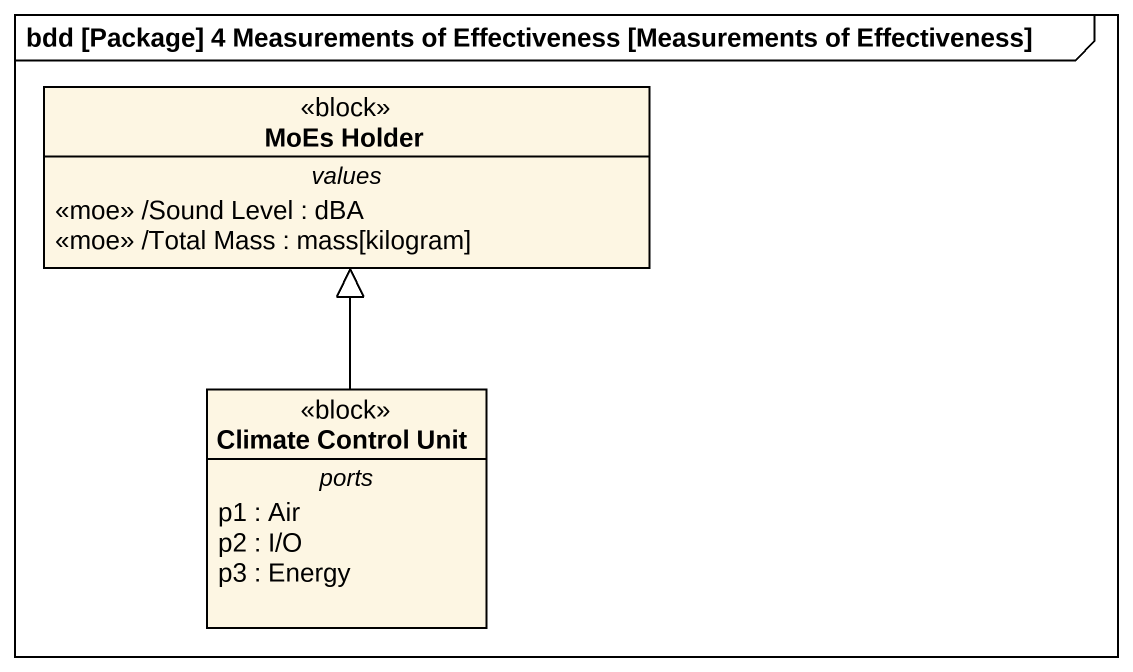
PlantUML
@startuml
mainframe bdd [Package] 4 Measurements of Effectiveness [Measurements of Effectiveness]
hide circle
hide empty members
class "MoEs Holder" as MoEs_Holder <<block>> {
  -- values --
  <<moe>> /Sound Level : dBA
  <<moe>> /Total Mass : mass[kilogram]
}
class "Climate Control Unit" as Climate_Control_Unit <<block>> {
  -- ports --
  p1 : Air
  p2 : I/O
  p3 : Energy
}
Climate_Control_Unit -up-|> MoEs_Holder
@enduml
